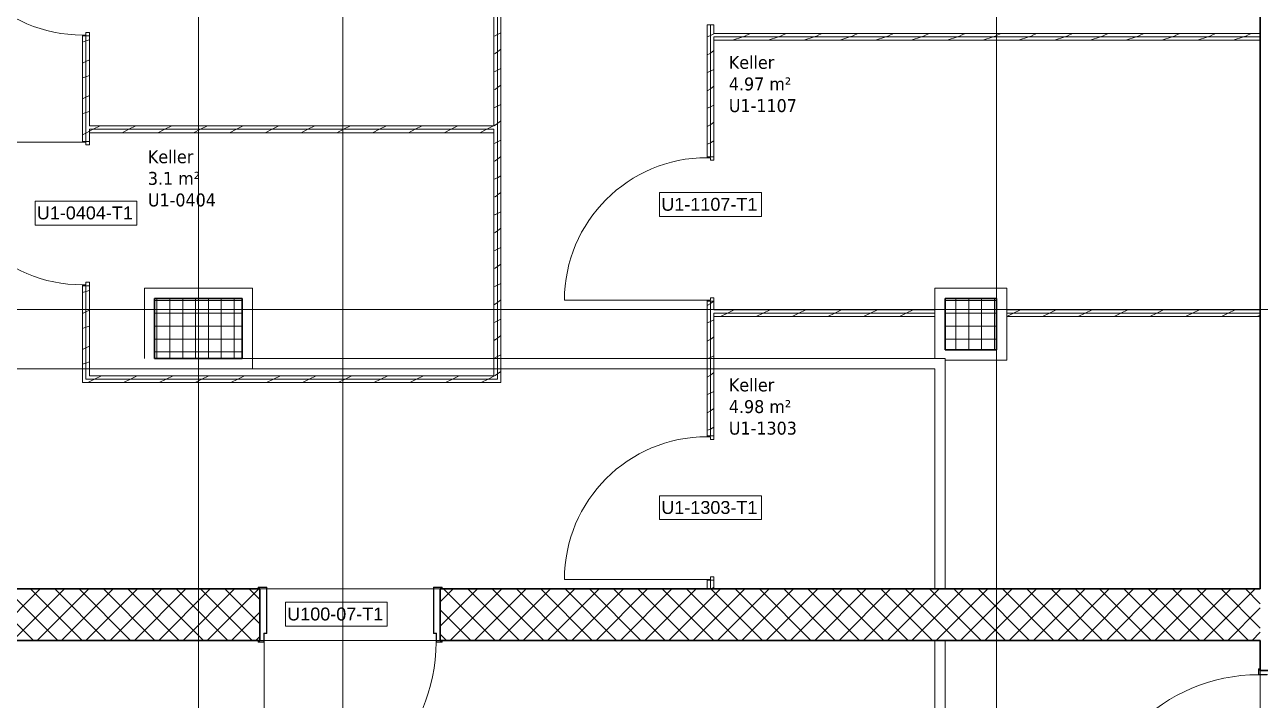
# Model space of a CAD drawing. Extents: x -982 to 937, y -179 to 616.
# Drawn here: x -86.1 to 57.7, y 247 to 325.6 of the extents above; entities that cross this region are included whole.
import ezdxf
from ezdxf.lldxf.tags import DXFTag

# ---------------------------------------------------------------- set-up
doc = ezdxf.new("R2010")
doc.units = 0
doc.layers.get('0').update_dxf_attribs({"lineweight": 13})
for name, color, linetype, lineweight in [('A-AREA-____-IDEN', 7, 'Continuous', 5), ('A-DOOR-____-IDEN', 7, 'Continuous', 5), ('A-DOOR-____-OTLN', 7, 'Continuous', 9), ('A-DOOR-FRAM-MCUT', 7, 'Continuous', 9), ('A-DOOR-OPNG-OTLN', 7, 'Continuous', 9), ('A-FLOR-____-OTLN', 7, 'Continuous', 9), ('A-FLOR-____-OVHD', 7, 'Strichpunkt - Fein', 9), ('A-WALL-____-MCUT', 7, 'Continuous', 35), ('A-WALL-____-PATT', 7, 'Continuous', 35), ('A-WALL-FNSH-MCUT', 7, 'Continuous', 35), ('S-COLS-____-MCUT', 7, 'Continuous', 35), ('S-COLS-____-OTLN', 7, 'Continuous', 9), ('S-GRID-____-OTLN', 7, 'Continuous', 5)]:
    doc.layers.add(name, color=color, linetype=linetype, lineweight=lineweight)
doc.styles.get("Standard").update_dxf_attribs({"font": 'arial.ttf'})
tags = doc.linetypes.add('_Rasterlinie_', pattern=[0.375, 0.2, -0.05, 0.075, -0.05]).pattern_tags.tags
tags[10:11] = [DXFTag(74, 4), DXFTag(75, 0), DXFTag(340, '0'), DXFTag(46, 1.0), DXFTag(50, 0.0), DXFTag(44, 0.0), DXFTag(45, 0.0)]
tags[8:9] = [DXFTag(74, 4), DXFTag(75, 0), DXFTag(340, '0'), DXFTag(46, 1.0), DXFTag(50, 0.0), DXFTag(44, 0.0), DXFTag(45, 0.0)]
tags[6:7] = [DXFTag(74, 4), DXFTag(75, 0), DXFTag(340, '0'), DXFTag(46, 1.0), DXFTag(50, 0.0), DXFTag(44, 0.0), DXFTag(45, 0.0)]
tags[4:5] = [DXFTag(74, 4), DXFTag(75, 0), DXFTag(340, '0'), DXFTag(46, 1.0), DXFTag(50, 0.0), DXFTag(44, 0.0), DXFTag(45, 0.0)]
tags = doc.linetypes.add('Grundrissdarstellung Sturz', pattern=[0.25, 0.15, -0.05, 0, -0.05]).pattern_tags.tags
tags[10:11] = [DXFTag(74, 4), DXFTag(75, 0), DXFTag(340, '0'), DXFTag(46, 1.0), DXFTag(50, 0.0), DXFTag(44, 0.0), DXFTag(45, 0.0)]
tags[8:9] = [DXFTag(74, 4), DXFTag(75, 0), DXFTag(340, '0'), DXFTag(46, 1.0), DXFTag(50, 0.0), DXFTag(44, 0.0), DXFTag(45, 0.0)]
tags[6:7] = [DXFTag(74, 4), DXFTag(75, 0), DXFTag(340, '0'), DXFTag(46, 1.0), DXFTag(50, 0.0), DXFTag(44, 0.0), DXFTag(45, 0.0)]
tags[4:5] = [DXFTag(74, 4), DXFTag(75, 0), DXFTag(340, '0'), DXFTag(46, 1.0), DXFTag(50, 0.0), DXFTag(44, 0.0), DXFTag(45, 0.0)]
tags = doc.linetypes.add('Strichpunkt - Fein', pattern=[0.2, 0.1, -0.05, 0, -0.05]).pattern_tags.tags
tags[10:11] = [DXFTag(74, 4), DXFTag(75, 0), DXFTag(340, '0'), DXFTag(46, 1.0), DXFTag(50, 0.0), DXFTag(44, 0.0), DXFTag(45, 0.0)]
tags[8:9] = [DXFTag(74, 4), DXFTag(75, 0), DXFTag(340, '0'), DXFTag(46, 1.0), DXFTag(50, 0.0), DXFTag(44, 0.0), DXFTag(45, 0.0)]
tags[6:7] = [DXFTag(74, 4), DXFTag(75, 0), DXFTag(340, '0'), DXFTag(46, 1.0), DXFTag(50, 0.0), DXFTag(44, 0.0), DXFTag(45, 0.0)]
tags[4:5] = [DXFTag(74, 4), DXFTag(75, 0), DXFTag(340, '0'), DXFTag(46, 1.0), DXFTag(50, 0.0), DXFTag(44, 0.0), DXFTag(45, 0.0)]

# ---------------------------------------------------------------- blocks, each defined once
blk = doc.blocks.new('Referenz-A0UJ2GQRXE', base_point=(-954.02, -167.52))
at = {"layer": 'A-DOOR-____-IDEN', "color": 0, "linetype": 'Continuous', "ltscale": 0.13}
for p, q in [((-84.88, 305.1), (-73.04, 305.1)), ((-84.88, 302.32), (-84.88, 305.1)), ((-73.04, 305.1), (-73.04, 302.32)), ((-12.18, 306.1), (-0.34, 306.1)), ((-12.18, 303.32), (-12.18, 306.1)), ((-0.34, 306.1), (-0.34, 303.32)), ((-73.04, 302.32), (-84.88, 302.32)), ((-0.34, 303.32), (-12.18, 303.32)), ((-12.18, 270.83), (-0.34, 270.83)), ((-12.18, 268.05), (-12.18, 270.83)), ((-0.34, 270.83), (-0.34, 268.05)), ((-0.34, 268.05), (-12.18, 268.05)), ((-55.73, 258.43), (-43.89, 258.43)), ((-55.73, 255.65), (-55.73, 258.43)), ((-43.89, 258.43), (-43.89, 255.65)), ((-43.89, 255.65), (-55.73, 255.65))]:
    blk.add_line(p, q, dxfattribs=at)
at = {"layer": 'A-DOOR-____-OTLN', "color": 0, "linetype": 'Grundrissdarstellung Sturz', "ltscale": 0.13}
for p, q in [((-37.71, 259.99), (-58.71, 259.99)), ((-37.71, 253.99), (-58.71, 253.99)), ((57.74, 250.49), (57.74, 229.49))]:
    blk.add_line(p, q, dxfattribs=at)
at = {"layer": 'A-DOOR-FRAM-MCUT', "color": 0, "linetype": 'Continuous', "ltscale": 0.13}
for p, q in [((-79.36, 324.44), (-79.36, 324.34)), ((-78.96, 324.44), (-79.36, 324.44)), ((-79.36, 324.34), (-78.56, 324.34)), ((-78.56, 324.74), (-78.96, 324.74)), ((-78.96, 324.74), (-78.96, 324.44)), ((-78.56, 324.34), (-78.56, 324.74)), ((-79.36, 312.07), (-79.36, 311.97)), ((-78.56, 312.07), (-79.36, 312.07)), ((-79.36, 311.97), (-78.96, 311.97)), ((-78.96, 311.97), (-78.96, 311.67)), ((-78.96, 311.67), (-78.56, 311.67)), ((-78.56, 311.67), (-78.56, 312.07)), ((-6.66, 310.27), (-5.86, 310.27)), ((-6.66, 310.17), (-6.66, 310.27)), ((-6.26, 310.17), (-6.66, 310.17)), ((-6.26, 309.87), (-6.26, 310.17)), ((-5.86, 309.87), (-6.26, 309.87)), ((-5.86, 310.27), (-5.86, 309.87)), ((-79.36, 295.37), (-79.36, 295.27)), ((-78.96, 295.37), (-79.36, 295.37)), ((-79.36, 295.27), (-78.56, 295.27)), ((-78.56, 295.67), (-78.96, 295.67)), ((-78.96, 295.67), (-78.96, 295.37)), ((-78.56, 295.27), (-78.56, 295.67)), ((-6.66, 293.57), (-6.26, 293.57)), ((-6.66, 293.47), (-6.66, 293.57)), ((-5.86, 293.47), (-6.66, 293.47)), ((-6.26, 293.87), (-5.86, 293.87)), ((-6.26, 293.57), (-6.26, 293.87)), ((-5.86, 293.87), (-5.86, 293.47)), ((-6.66, 277.79), (-5.86, 277.79)), ((-6.66, 277.69), (-6.66, 277.79)), ((-6.26, 277.69), (-6.66, 277.69)), ((-6.26, 277.39), (-6.26, 277.69)), ((-5.86, 277.79), (-5.86, 277.39)), ((-5.86, 277.39), (-6.26, 277.39)), ((-6.66, 261.09), (-6.26, 261.09)), ((-6.66, 260.99), (-6.66, 261.09)), ((-5.86, 260.99), (-6.66, 260.99)), ((-6.26, 261.39), (-5.86, 261.39)), ((-6.26, 261.09), (-6.26, 261.39)), ((-5.86, 261.39), (-5.86, 260.99)), ((-57.91, 260.19), (-58.91, 260.19)), ((-58.91, 260.19), (-58.91, 259.99)), ((-58.91, 259.99), (-58.87, 259.99)), ((-58.87, 259.99), (-58.87, 260.15)), ((-58.87, 260.15), (-57.95, 260.15)), ((-57.95, 260.15), (-57.95, 254.83)), ((-57.91, 254.79), (-57.91, 260.19)), ((-37.51, 260.19), (-38.51, 260.19)), ((-38.51, 260.19), (-38.51, 254.79)), ((-38.47, 254.83), (-38.47, 260.15)), ((-38.47, 260.15), (-37.55, 260.15)), ((-37.55, 260.15), (-37.55, 259.99)), ((-37.55, 259.99), (-37.51, 259.99)), ((-37.51, 259.99), (-37.51, 260.19)), ((-57.95, 254.83), (-58.25, 254.83)), ((-58.25, 254.83), (-58.25, 253.83)), ((-58.21, 253.79), (-58.21, 254.79)), ((-58.21, 254.79), (-57.91, 254.79)), ((-38.51, 254.79), (-38.21, 254.79)), ((-38.17, 254.83), (-38.47, 254.83)), ((-38.21, 254.79), (-38.21, 253.79)), ((-38.17, 253.83), (-38.17, 254.83)), ((-58.87, 253.99), (-58.91, 253.99)), ((-58.91, 253.99), (-58.91, 253.79)), ((-58.91, 253.79), (-58.21, 253.79)), ((-58.87, 253.83), (-58.87, 253.99)), ((-58.25, 253.83), (-58.87, 253.83)), ((-38.21, 253.79), (-37.51, 253.79)), ((-37.55, 253.83), (-38.17, 253.83)), ((-37.51, 253.99), (-37.55, 253.99)), ((-37.55, 253.99), (-37.55, 253.83)), ((-37.51, 253.79), (-37.51, 253.99)), ((57.54, 250.69), (57.74, 250.69)), ((57.54, 249.99), (57.54, 250.69)), ((57.58, 250.65), (57.58, 250.03)), ((57.74, 250.65), (57.58, 250.65)), ((57.74, 250.69), (57.74, 250.65)), ((58.54, 249.99), (57.54, 249.99)), ((57.58, 250.03), (58.58, 250.03))]:
    blk.add_line(p, q, dxfattribs=at)
at = {"layer": 'A-DOOR-OPNG-OTLN', "color": 0, "linetype": 'Continuous', "ltscale": 0.13}
for p, q in [((-79.36, 311.97), (-95.96, 311.97)), ((-6.66, 293.57), (-23.26, 293.57)), ((-6.66, 261.09), (-23.26, 261.09)), ((-58.21, 253.79), (-58.21, 233.79))]:
    blk.add_line(p, q, dxfattribs=at)
for centre, major_axis in [((-79.36, 341.04), (-16.6, 0)), ((-79.36, 311.97), (-16.6, 0)), ((-6.66, 293.57), (0, 16.6)), ((-6.66, 261.09), (0, 16.6)), ((-58.21, 253.79), (0, -20)), ((57.54, 229.99), (0, 20))]:
    blk.add_ellipse(centre, major_axis=major_axis, ratio=1, start_param=0, end_param=1.570796, dxfattribs=at)
at = {"layer": 'A-FLOR-____-OTLN', "color": 0, "linetype": 'Continuous', "ltscale": 0.13}
for p, q in [((-58.71, 259.99), (-57.95, 259.99)), ((-57.91, 259.99), (-38.51, 259.99)), ((-38.47, 259.99), (-37.71, 259.99)), ((-58.25, 253.99), (-58.71, 253.99)), ((-38.21, 253.99), (-58.21, 253.99)), ((-37.71, 253.99), (-38.17, 253.99)), ((57.74, 250.03), (57.74, 250.49)), ((57.74, 229.99), (57.74, 249.99))]:
    blk.add_line(p, q, dxfattribs=at)
at = {"layer": 'A-FLOR-____-OVHD', "color": 0, "linetype": 'Strichpunkt - Fein', "ltscale": 0.13}
for p, q in [((-59.56, 294.99), (-72.16, 294.99)), ((-72.16, 294.99), (-72.16, 286.79)), ((-59.56, 285.59), (-59.56, 294.99)), ((28.24, 294.99), (19.84, 294.99)), ((19.84, 294.99), (19.84, 286.79)), ((28.24, 286.59), (28.24, 294.99)), ((-60.76, 286.79), (21.04, 286.79)), ((21.04, 286.79), (21.04, 259.99)), ((21.04, 286.59), (28.24, 286.59)), ((-152.96, 285.59), (19.84, 285.59)), ((-72.16, 285.59), (-59.56, 285.59)), ((19.84, 285.59), (19.84, 259.99)), ((21.04, 259.99), (21.04, 285.59)), ((19.84, 253.99), (19.84, 225.99)), ((21.04, 225.99), (21.04, 253.99)), ((21.04, 253.99), (21.04, 225.99))]:
    blk.add_line(p, q, dxfattribs=at)
at = {"layer": 'A-WALL-____-MCUT', "color": 0, "linetype": 'Continuous', "ltscale": 0.35}
for p, q in [((57.74, 388.39), (57.74, 292.47)), ((57.74, 292.47), (57.74, 259.99)), ((-58.71, 259.99), (-154.16, 259.99)), ((-58.71, 253.99), (-58.71, 259.99)), ((57.74, 259.99), (-37.71, 259.99)), ((-37.71, 259.99), (-37.71, 253.99)), ((-461.36, 253.99), (-58.71, 253.99)), ((-37.71, 253.99), (57.74, 253.99)), ((57.74, 253.99), (57.74, 250.49)), ((57.74, 250.49), (62.74, 250.49))]:
    blk.add_line(p, q, dxfattribs=at)
at = {"layer": 'A-WALL-____-MCUT', "color": 0, "linetype": 'Continuous', "lineweight": 9, "ltscale": 0.13}
for p, q in [((-31.06, 284.39), (-31.06, 361.89)), ((-6.26, 310.27), (-6.26, 325.64)), ((-78.96, 312.07), (-78.96, 324.34)), ((57.74, 324.24), (-5.86, 324.24)), ((-5.86, 324.24), (-5.86, 323.84)), ((-31.46, 313.47), (-78.56, 313.47)), ((-78.56, 313.47), (-78.56, 313.07)), ((-31.46, 313.07), (-31.46, 313.47)), ((-78.96, 284.39), (-78.96, 295.27)), ((-6.26, 277.79), (-6.26, 293.47)), ((19.84, 292.07), (-5.86, 292.07)), ((-5.86, 292.07), (-5.86, 291.67)), ((57.74, 292.07), (28.24, 292.07)), ((-31.06, 284.39), (-78.96, 284.39)), ((-6.26, 259.99), (-6.26, 260.99))]:
    blk.add_line(p, q, dxfattribs=at)
at = {"layer": 'A-WALL-____-PATT', "color": 0, "linetype": 'Continuous', "lineweight": 9, "ltscale": 0.13}
for p, q in [((-78.96, 323.75), (-79.36, 323.62)), ((-78.56, 323.88), (-78.96, 323.75)), ((-31.31, 324.36), (-31.46, 324.31)), ((-31.06, 324.5), (-31.28, 324.39)), ((-30.66, 324.7), (-31.06, 324.5)), ((-6.32, 324.36), (-6.66, 324.25)), ((-6.26, 324.4), (-6.29, 324.39)), ((-5.86, 324.6), (-6.26, 324.4)), ((-5.78, 324.64), (-5.86, 324.6)), ((-2.51, 324.24), (-3.71, 323.84)), ((-2.15, 324.36), (-2.51, 324.24)), ((-1.62, 324.64), (-2.13, 324.39)), ((1.65, 324.24), (0.45, 323.84)), ((2.01, 324.36), (1.65, 324.24)), ((2.55, 324.64), (2.04, 324.39)), ((5.82, 324.24), (4.62, 323.84)), ((6.18, 324.36), (5.82, 324.24)), ((6.71, 324.64), (6.2, 324.39)), ((9.98, 324.24), (8.78, 323.84)), ((10.34, 324.36), (9.98, 324.24)), ((10.88, 324.64), (10.37, 324.39)), ((14.15, 324.24), (12.95, 323.84)), ((14.51, 324.36), (14.15, 324.24)), ((15.04, 324.64), (14.53, 324.39)), ((18.31, 324.24), (17.11, 323.84)), ((18.67, 324.36), (18.31, 324.24)), ((19.21, 324.64), (18.7, 324.39)), ((22.48, 324.24), (21.28, 323.84)), ((22.84, 324.36), (22.48, 324.24)), ((23.37, 324.64), (22.86, 324.39)), ((26.64, 324.24), (25.44, 323.84)), ((27, 324.36), (26.64, 324.24)), ((27.54, 324.64), (27.03, 324.39)), ((30.81, 324.24), (29.61, 323.84)), ((31.17, 324.36), (30.81, 324.24)), ((31.7, 324.64), (31.19, 324.39)), ((34.97, 324.24), (33.77, 323.84)), ((35.33, 324.36), (34.97, 324.24)), ((35.87, 324.64), (35.36, 324.39)), ((39.14, 324.24), (37.94, 323.84)), ((39.5, 324.36), (39.14, 324.24)), ((40.03, 324.64), (39.52, 324.39)), ((43.3, 324.24), (42.1, 323.84)), ((43.66, 324.36), (43.3, 324.24)), ((44.2, 324.64), (43.69, 324.39)), ((47.47, 324.24), (46.27, 323.84)), ((47.83, 324.36), (47.47, 324.24)), ((48.36, 324.64), (47.85, 324.39)), ((51.63, 324.24), (50.43, 323.84)), ((51.99, 324.36), (51.63, 324.24)), ((52.53, 324.64), (52.02, 324.39)), ((55.79, 324.24), (54.59, 323.84)), ((56.16, 324.36), (55.79, 324.24)), ((56.69, 324.64), (56.18, 324.39)), ((-31.28, 322.31), (-31.46, 322.22)), ((-31.06, 322.48), (-31.33, 322.28)), ((-30.66, 322.78), (-31.06, 322.49)), ((-6.29, 322.31), (-6.66, 322.12)), ((-6.26, 322.34), (-6.33, 322.29)), ((-5.86, 322.64), (-6.26, 322.34)), ((-78.96, 321.37), (-79.36, 321.17)), ((-78.56, 321.57), (-78.96, 321.37)), ((-78.96, 319.58), (-79.36, 319.45)), ((-78.56, 319.72), (-78.96, 319.58)), ((-31.31, 320.2), (-31.46, 320.15)), ((-31.06, 320.33), (-31.28, 320.22)), ((-30.66, 320.53), (-31.06, 320.34)), ((-6.32, 320.2), (-6.66, 320.08)), ((-6.26, 320.24), (-6.29, 320.22)), ((-5.86, 320.44), (-6.26, 320.24)), ((-31.28, 318.14), (-31.46, 318.05)), ((-31.06, 318.32), (-31.32, 318.12)), ((-30.66, 318.62), (-31.06, 318.32)), ((-6.29, 318.14), (-6.66, 317.96)), ((-6.26, 318.18), (-6.33, 318.12)), ((-5.86, 318.48), (-6.26, 318.18)), ((-78.96, 317.21), (-79.36, 317.01)), ((-78.56, 317.41), (-78.96, 317.21)), ((-78.96, 315.42), (-79.36, 315.29)), ((-78.56, 315.55), (-78.96, 315.42)), ((-31.31, 316.03), (-31.46, 315.98)), ((-31.06, 316.17), (-31.28, 316.06)), ((-30.66, 316.37), (-31.06, 316.17)), ((-6.32, 316.03), (-6.66, 315.92)), ((-6.26, 316.07), (-6.29, 316.06)), ((-5.86, 316.27), (-6.26, 316.07)), ((-77.31, 313.87), (-78.11, 313.47)), ((-73.15, 313.87), (-73.95, 313.47)), ((-68.98, 313.87), (-69.78, 313.47)), ((-64.82, 313.87), (-65.62, 313.47)), ((-60.65, 313.87), (-61.45, 313.47)), ((-56.49, 313.87), (-57.29, 313.47)), ((-52.32, 313.87), (-53.12, 313.47)), ((-48.16, 313.87), (-48.96, 313.47)), ((-43.99, 313.87), (-44.79, 313.47)), ((-39.83, 313.87), (-40.63, 313.47)), ((-35.66, 313.87), (-36.46, 313.47)), ((-31.5, 313.87), (-32.3, 313.47)), ((-31.28, 313.98), (-31.46, 313.89)), ((-31.06, 314.15), (-31.32, 313.96)), ((-30.66, 314.45), (-31.06, 314.16)), ((-6.29, 313.98), (-6.66, 313.79)), ((-6.26, 314.01), (-6.33, 313.96)), ((-5.86, 314.31), (-6.26, 314.01)), ((-78.96, 313.04), (-79.36, 312.84)), ((-78.56, 313.24), (-78.96, 313.04)), ((-78.11, 313.47), (-78.56, 313.24)), ((-73.95, 313.47), (-74.75, 313.07)), ((-69.78, 313.47), (-70.58, 313.07)), ((-65.62, 313.47), (-66.42, 313.07)), ((-61.45, 313.47), (-62.25, 313.07)), ((-57.29, 313.47), (-58.09, 313.07)), ((-53.12, 313.47), (-53.92, 313.07)), ((-48.96, 313.47), (-49.76, 313.07)), ((-44.79, 313.47), (-45.59, 313.07)), ((-40.63, 313.47), (-41.43, 313.07)), ((-36.46, 313.47), (-37.26, 313.07)), ((-32.3, 313.47), (-33.1, 313.07)), ((-30.66, 312.2), (-31.06, 312.01)), ((-5.86, 312.11), (-6.26, 311.91)), ((-31.31, 311.87), (-31.46, 311.82)), ((-31.06, 312), (-31.28, 311.89)), ((-6.32, 311.87), (-6.66, 311.75)), ((-6.26, 311.91), (-6.29, 311.89)), ((-31.28, 309.81), (-31.46, 309.72)), ((-31.06, 309.99), (-31.32, 309.79)), ((-30.66, 310.29), (-31.06, 309.99)), ((-31.06, 307.84), (-31.28, 307.73)), ((-30.66, 308.04), (-31.06, 307.84)), ((-31.31, 307.7), (-31.46, 307.65)), ((-31.28, 305.65), (-31.46, 305.56)), ((-31.06, 305.82), (-31.32, 305.63)), ((-30.66, 306.12), (-31.05, 305.83)), ((-31.31, 303.54), (-31.46, 303.49)), ((-31.06, 303.67), (-31.28, 303.56)), ((-30.66, 303.87), (-31.05, 303.68)), ((-31.28, 301.48), (-31.46, 301.39)), ((-31.06, 301.66), (-31.32, 301.46)), ((-30.66, 301.96), (-31.05, 301.66)), ((-31.31, 299.37), (-31.46, 299.32)), ((-31.06, 299.51), (-31.28, 299.4)), ((-30.66, 299.71), (-31.05, 299.51)), ((-30.66, 297.79), (-31.05, 297.5)), ((-31.28, 297.32), (-31.46, 297.23)), ((-31.06, 297.49), (-31.32, 297.3)), ((-31.31, 295.21), (-31.46, 295.16)), ((-31.06, 295.34), (-31.28, 295.23)), ((-30.66, 295.54), (-31.05, 295.35)), ((-78.96, 294.6), (-79.36, 294.46)), ((-78.56, 294.73), (-78.96, 294.6)), ((-30.66, 293.63), (-31.05, 293.33)), ((-5.88, 293.47), (-6.26, 293.19)), ((-78.96, 292.22), (-79.36, 292.02)), ((-78.56, 292.42), (-78.96, 292.22)), ((-31.28, 293.15), (-31.46, 293.06)), ((-31.06, 293.33), (-31.32, 293.13)), ((-6.29, 293.15), (-6.66, 292.97)), ((-6.26, 293.19), (-6.33, 293.13)), ((-4.29, 292.07), (-5.09, 291.67)), ((-3.49, 292.47), (-4.29, 292.07)), ((-0.13, 292.07), (-0.93, 291.67)), ((0.67, 292.47), (-0.13, 292.07)), ((4.04, 292.07), (3.24, 291.67)), ((4.84, 292.47), (4.04, 292.07)), ((8.2, 292.07), (7.4, 291.67)), ((9, 292.47), (8.2, 292.07)), ((12.37, 292.07), (11.57, 291.67)), ((13.17, 292.47), (12.37, 292.07)), ((16.53, 292.07), (15.73, 291.67)), ((17.33, 292.47), (16.53, 292.07)), ((29.03, 292.07), (28.24, 291.68)), ((29.83, 292.47), (29.03, 292.07)), ((33.19, 292.07), (32.39, 291.67)), ((33.99, 292.47), (33.19, 292.07)), ((37.36, 292.07), (36.56, 291.67)), ((38.16, 292.47), (37.36, 292.07)), ((41.52, 292.07), (40.72, 291.67)), ((42.32, 292.47), (41.52, 292.07)), ((45.68, 292.07), (44.88, 291.67)), ((46.48, 292.47), (45.68, 292.07)), ((49.85, 292.07), (49.05, 291.67)), ((50.65, 292.47), (49.85, 292.07)), ((54.01, 292.07), (53.21, 291.67)), ((54.81, 292.47), (54.01, 292.07)), ((-78.56, 290.56), (-78.96, 290.43)), ((-31.31, 291.04), (-31.46, 290.99)), ((-31.06, 291.18), (-31.28, 291.07)), ((-30.66, 291.38), (-31.05, 291.18)), ((-6.32, 291.05), (-6.66, 290.93)), ((-6.26, 291.09), (-6.29, 291.07)), ((-5.86, 291.29), (-6.26, 291.09)), ((57.74, 291.85), (57.38, 291.67)), ((-78.96, 290.43), (-79.36, 290.3)), ((-31.06, 289.16), (-31.32, 288.97)), ((-30.66, 289.46), (-31.05, 289.17)), ((-5.86, 289.32), (-6.26, 289.02)), ((-78.96, 288.05), (-79.36, 287.85)), ((-78.56, 288.25), (-78.96, 288.05)), ((-31.28, 288.99), (-31.46, 288.9)), ((-6.29, 288.99), (-6.66, 288.8)), ((-6.26, 289.02), (-6.33, 288.97)), ((-78.96, 286.27), (-79.36, 286.13)), ((-78.56, 286.4), (-78.96, 286.27)), ((-31.31, 286.88), (-31.46, 286.83)), ((-31.06, 287.02), (-31.28, 286.9)), ((-30.66, 287.22), (-31.05, 287.02)), ((-6.32, 286.88), (-6.66, 286.77)), ((-6.26, 286.92), (-6.29, 286.9)), ((-5.86, 287.12), (-6.26, 286.92)), ((-77.15, 284.79), (-77.95, 284.39)), ((-72.99, 284.79), (-73.79, 284.39)), ((-68.82, 284.79), (-69.62, 284.39)), ((-64.66, 284.79), (-65.46, 284.39)), ((-60.49, 284.79), (-61.29, 284.39)), ((-56.33, 284.79), (-57.13, 284.39)), ((-52.16, 284.79), (-52.96, 284.39)), ((-48, 284.79), (-48.8, 284.39)), ((-43.83, 284.79), (-44.63, 284.39)), ((-39.67, 284.79), (-40.47, 284.39)), ((-35.5, 284.79), (-36.3, 284.39)), ((-31.28, 284.82), (-31.46, 284.73)), ((-31.06, 285), (-31.32, 284.8)), ((-30.66, 285.3), (-31.05, 285)), ((-6.29, 284.82), (-6.66, 284.64)), ((-6.26, 284.86), (-6.33, 284.8)), ((-5.86, 285.16), (-6.26, 284.86)), ((-77.95, 284.39), (-78.75, 283.99)), ((-73.79, 284.39), (-74.59, 283.99)), ((-69.62, 284.39), (-70.42, 283.99)), ((-65.46, 284.39), (-66.26, 283.99)), ((-61.29, 284.39), (-62.09, 283.99)), ((-57.13, 284.39), (-57.93, 283.99)), ((-52.96, 284.39), (-53.76, 283.99)), ((-48.8, 284.39), (-49.6, 283.99)), ((-44.63, 284.39), (-45.43, 283.99)), ((-40.47, 284.39), (-41.27, 283.99)), ((-36.3, 284.39), (-37.1, 283.99)), ((-32.14, 284.39), (-32.94, 283.99)), ((-31.46, 284.73), (-32.14, 284.39)), ((-6.32, 282.72), (-6.66, 282.6)), ((-6.26, 282.76), (-6.29, 282.74)), ((-5.86, 282.96), (-6.26, 282.76)), ((-6.29, 280.66), (-6.66, 280.47)), ((-6.26, 280.69), (-6.33, 280.64)), ((-5.86, 280.99), (-6.26, 280.69)), ((-6.32, 278.55), (-6.66, 278.44)), ((-6.26, 278.59), (-6.29, 278.57)), ((-5.86, 278.79), (-6.26, 278.59)), ((-85.07, 253.99), (-91.07, 259.99)), ((-90.29, 253.99), (-84.29, 259.99)), ((-82.24, 253.99), (-88.24, 259.99)), ((-87.46, 253.99), (-81.46, 259.99)), ((-79.41, 253.99), (-85.41, 259.99)), ((-84.63, 253.99), (-78.63, 259.99)), ((-76.59, 253.99), (-82.59, 259.99)), ((-81.8, 253.99), (-75.8, 259.99)), ((-73.76, 253.99), (-79.76, 259.99)), ((-78.97, 253.99), (-72.97, 259.99)), ((-70.93, 253.99), (-76.93, 259.99)), ((-76.14, 253.99), (-70.14, 259.99)), ((-68.1, 253.99), (-74.1, 259.99)), ((-73.32, 253.99), (-67.32, 259.99)), ((-65.27, 253.99), (-71.27, 259.99)), ((-70.49, 253.99), (-64.49, 259.99)), ((-62.44, 253.99), (-68.44, 259.99)), ((-67.66, 253.99), (-61.66, 259.99)), ((-59.62, 253.99), (-65.62, 259.99)), ((-64.83, 253.99), (-58.83, 259.99)), ((-58.71, 255.91), (-62.79, 259.99)), ((-58.71, 258.74), (-59.96, 259.99)), ((-37.71, 258.49), (-36.2, 259.99)), ((-37.71, 255.66), (-33.38, 259.99)), ((-31.33, 253.99), (-37.33, 259.99)), ((-36.55, 253.99), (-30.55, 259.99)), ((-28.5, 253.99), (-34.5, 259.99)), ((-33.72, 253.99), (-27.72, 259.99)), ((-25.67, 253.99), (-31.67, 259.99)), ((-30.89, 253.99), (-24.89, 259.99)), ((-22.85, 253.99), (-28.85, 259.99)), ((-28.06, 253.99), (-22.06, 259.99)), ((-20.02, 253.99), (-26.02, 259.99)), ((-25.23, 253.99), (-19.23, 259.99)), ((-17.19, 253.99), (-23.19, 259.99)), ((-22.4, 253.99), (-16.4, 259.99)), ((-14.36, 253.99), (-20.36, 259.99)), ((-19.58, 253.99), (-13.58, 259.99)), ((-11.53, 253.99), (-17.53, 259.99)), ((-16.75, 253.99), (-10.75, 259.99)), ((-8.7, 253.99), (-14.7, 259.99)), ((-13.92, 253.99), (-7.92, 259.99)), ((-5.88, 253.99), (-11.88, 259.99)), ((-11.09, 253.99), (-5.09, 259.99)), ((-3.05, 253.99), (-9.05, 259.99)), ((-8.26, 253.99), (-2.26, 259.99)), ((-0.22, 253.99), (-6.22, 259.99)), ((-5.86, 260.17), (-6.09, 259.99)), ((-5.43, 253.99), (0.57, 259.99)), ((2.61, 253.99), (-3.39, 259.99)), ((-2.61, 253.99), (3.39, 259.99)), ((5.44, 253.99), (-0.56, 259.99)), ((0.22, 253.99), (6.22, 259.99)), ((8.27, 253.99), (2.27, 259.99)), ((3.05, 253.99), (9.05, 259.99)), ((11.09, 253.99), (5.09, 259.99)), ((5.88, 253.99), (11.88, 259.99)), ((13.92, 253.99), (7.92, 259.99)), ((8.71, 253.99), (14.71, 259.99)), ((16.75, 253.99), (10.75, 259.99)), ((11.54, 253.99), (17.54, 259.99)), ((19.58, 253.99), (13.58, 259.99)), ((14.36, 253.99), (20.36, 259.99)), ((22.41, 253.99), (16.41, 259.99)), ((17.19, 253.99), (23.19, 259.99)), ((25.24, 253.99), (19.24, 259.99)), ((20.02, 253.99), (26.02, 259.99)), ((28.07, 253.99), (22.07, 259.99)), ((22.85, 253.99), (28.85, 259.99)), ((30.89, 253.99), (24.89, 259.99)), ((25.68, 253.99), (31.68, 259.99)), ((33.72, 253.99), (27.72, 259.99)), ((28.51, 253.99), (34.51, 259.99)), ((36.55, 253.99), (30.55, 259.99)), ((31.34, 253.99), (37.34, 259.99)), ((39.38, 253.99), (33.38, 259.99)), ((34.16, 253.99), (40.16, 259.99)), ((42.21, 253.99), (36.21, 259.99)), ((36.99, 253.99), (42.99, 259.99)), ((45.04, 253.99), (39.04, 259.99)), ((39.82, 253.99), (45.82, 259.99)), ((47.86, 253.99), (41.86, 259.99)), ((42.65, 253.99), (48.65, 259.99)), ((50.69, 253.99), (44.69, 259.99)), ((45.48, 253.99), (51.48, 259.99)), ((53.52, 253.99), (47.52, 259.99)), ((48.31, 253.99), (54.31, 259.99)), ((56.35, 253.99), (50.35, 259.99)), ((51.13, 253.99), (57.13, 259.99)), ((57.74, 255.43), (53.18, 259.99)), ((57.74, 258.26), (56.01, 259.99)), ((-34.16, 253.99), (-37.71, 257.54)), ((53.96, 253.99), (57.74, 257.77)), ((-62, 253.99), (-58.71, 257.29)), ((-36.99, 253.99), (-37.71, 254.71)), ((56.79, 253.99), (57.74, 254.94)), ((-59.17, 253.99), (-58.71, 254.46))]:
    blk.add_line(p, q, dxfattribs=at)
at = {"layer": 'A-WALL-FNSH-MCUT', "color": 0, "linetype": 'Continuous', "lineweight": 9, "ltscale": 0.13}
for p, q in [((-30.66, 283.99), (-30.66, 361.89)), ((-31.46, 342.14), (-31.46, 313.87)), ((-6.66, 325.64), (-6.66, 310.27)), ((-5.86, 325.64), (-6.66, 325.64)), ((-5.86, 324.64), (-5.86, 325.64)), ((-79.36, 324.34), (-79.36, 312.07)), ((-78.56, 324.34), (-79.36, 324.34)), ((-78.56, 313.87), (-78.56, 324.34)), ((57.74, 324.64), (-5.86, 324.64)), ((-5.86, 310.27), (-5.86, 323.84)), ((-5.86, 323.84), (57.74, 323.84)), ((-31.46, 313.87), (-78.56, 313.87)), ((-78.56, 312.07), (-78.56, 313.07)), ((-78.56, 313.07), (-31.46, 313.07)), ((-31.46, 313.07), (-31.46, 284.79)), ((-79.36, 312.07), (-78.56, 312.07)), ((-6.66, 310.27), (-5.86, 310.27)), ((-79.36, 295.27), (-79.36, 283.99)), ((-78.56, 295.27), (-79.36, 295.27)), ((-78.56, 284.79), (-78.56, 295.27)), ((-6.66, 293.47), (-6.66, 277.79)), ((-5.86, 293.47), (-6.66, 293.47)), ((-5.86, 292.47), (-5.86, 293.47)), ((19.84, 292.47), (-5.86, 292.47)), ((19.84, 291.67), (19.84, 292.47)), ((57.74, 292.47), (28.24, 292.47)), ((28.24, 292.47), (28.24, 291.67)), ((-5.86, 277.79), (-5.86, 291.67)), ((-5.86, 291.67), (19.84, 291.67)), ((28.24, 291.67), (57.74, 291.67)), ((-31.46, 284.79), (-78.56, 284.79)), ((-79.36, 283.99), (-30.66, 283.99)), ((-6.66, 277.79), (-5.86, 277.79)), ((-6.66, 260.99), (-6.66, 259.99)), ((-5.86, 260.99), (-6.66, 260.99)), ((-5.86, 259.99), (-5.86, 260.99))]:
    blk.add_line(p, q, dxfattribs=at)
at = {"layer": 'S-COLS-____-MCUT', "color": 0, "linetype": 'Continuous', "ltscale": 0.35}
for p, q in [((-70.96, 293.79), (-70.96, 286.79)), ((-60.76, 293.79), (-70.96, 293.79)), ((-60.76, 286.79), (-60.76, 293.79)), ((27.04, 293.79), (21.04, 293.79)), ((21.04, 293.79), (21.04, 287.79)), ((27.04, 287.79), (27.04, 293.79)), ((21.04, 287.79), (27.04, 287.79)), ((-70.96, 286.79), (-60.76, 286.79))]:
    blk.add_line(p, q, dxfattribs=at)
at = {"layer": 'S-COLS-____-OTLN', "color": 0, "linetype": 'Continuous', "ltscale": 0.13}
for p, q in [((-70.96, 293.56), (-60.76, 293.56)), ((-70.7, 286.79), (-70.7, 293.79)), ((-69.2, 286.79), (-69.2, 293.79)), ((-67.7, 286.79), (-67.7, 293.79)), ((-66.2, 286.79), (-66.2, 293.79)), ((-64.7, 286.79), (-64.7, 293.79)), ((-63.2, 286.79), (-63.2, 293.79)), ((-61.7, 286.79), (-61.7, 293.79)), ((21.04, 293.56), (27.04, 293.56)), ((22.3, 287.79), (22.3, 293.79)), ((23.8, 287.79), (23.8, 293.79)), ((25.3, 287.79), (25.3, 293.79)), ((26.8, 287.79), (26.8, 293.79)), ((-70.96, 292.06), (-60.76, 292.06)), ((21.04, 292.06), (27.04, 292.06)), ((-70.96, 290.56), (-60.76, 290.56)), ((21.04, 290.56), (27.04, 290.56)), ((-70.96, 289.06), (-60.76, 289.06)), ((21.04, 289.06), (27.04, 289.06)), ((-70.96, 287.56), (-60.76, 287.56))]:
    blk.add_line(p, q, dxfattribs=at)
at = {"layer": 'S-GRID-____-OTLN', "color": 0, "linetype": '_Rasterlinie_', "ltscale": 0.13}
for p, q in [((-65.86, 606.16), (-65.86, 205.98)), ((-49.06, -167.52), (-49.06, 592.59)), ((27.04, -167.52), (27.04, 427.26)), ((-938.86, 292.49), (306.33, 292.49))]:
    blk.add_line(p, q, dxfattribs=at)
at = {"layer": 'A-AREA-____-IDEN', "color": 0, "linetype": 'Continuous', "ltscale": 0.13, "char_height": 1.5, "attachment_point": 1}
for s, insert in [('{\\W0.9;\\fVerdana;Keller}', (-4.12, 322.01)), ('{\\W0.9;\\fVerdana;4.97 m²}', (-4.12, 319.5)), ('{\\W0.9;\\fVerdana;U1-1107}', (-4.12, 316.98)), ('{\\W0.9;\\fVerdana;Keller}', (-71.75, 311.03)), ('{\\W0.9;\\fVerdana;3.1 m²}', (-71.75, 308.51)), ('{\\W0.9;\\fVerdana;U1-0404}', (-71.75, 306)), ('{\\W0.9;\\fVerdana;Keller}', (-4.12, 284.47)), ('{\\W0.9;\\fVerdana;4.98 m²}', (-4.12, 281.95)), ('{\\W0.9;\\fVerdana;U1-1303}', (-4.12, 279.44))]:
    blk.add_mtext(s, dxfattribs=dict(at, insert=insert))
at = {"layer": 'A-DOOR-____-IDEN', "color": 0, "linetype": 'Continuous', "ltscale": 0.13, "char_height": 1.5, "attachment_point": 1}
for s, insert in [('{\\fArial;U1-1107-T1}', (-11.98, 305.49)), ('{\\fArial;U1-0404-T1}', (-84.68, 304.49)), ('{\\fArial;U1-1303-T1}', (-11.98, 270.21)), ('{\\fArial;U100-07-T1}', (-55.53, 257.81))]:
    blk.add_mtext(s, dxfattribs=dict(at, insert=insert))

msp = doc.modelspace()

# ---------------------------------------------------------------- block references
at = {"color": 9, "lineweight": 25, "ltscale": 0.25, "true_color": 0xc0c0c0}
msp.add_blockref('Referenz-A0UJ2GQRXE', (-954.02, -167.52), dxfattribs=at)

doc.saveas('drawing.dxf')
